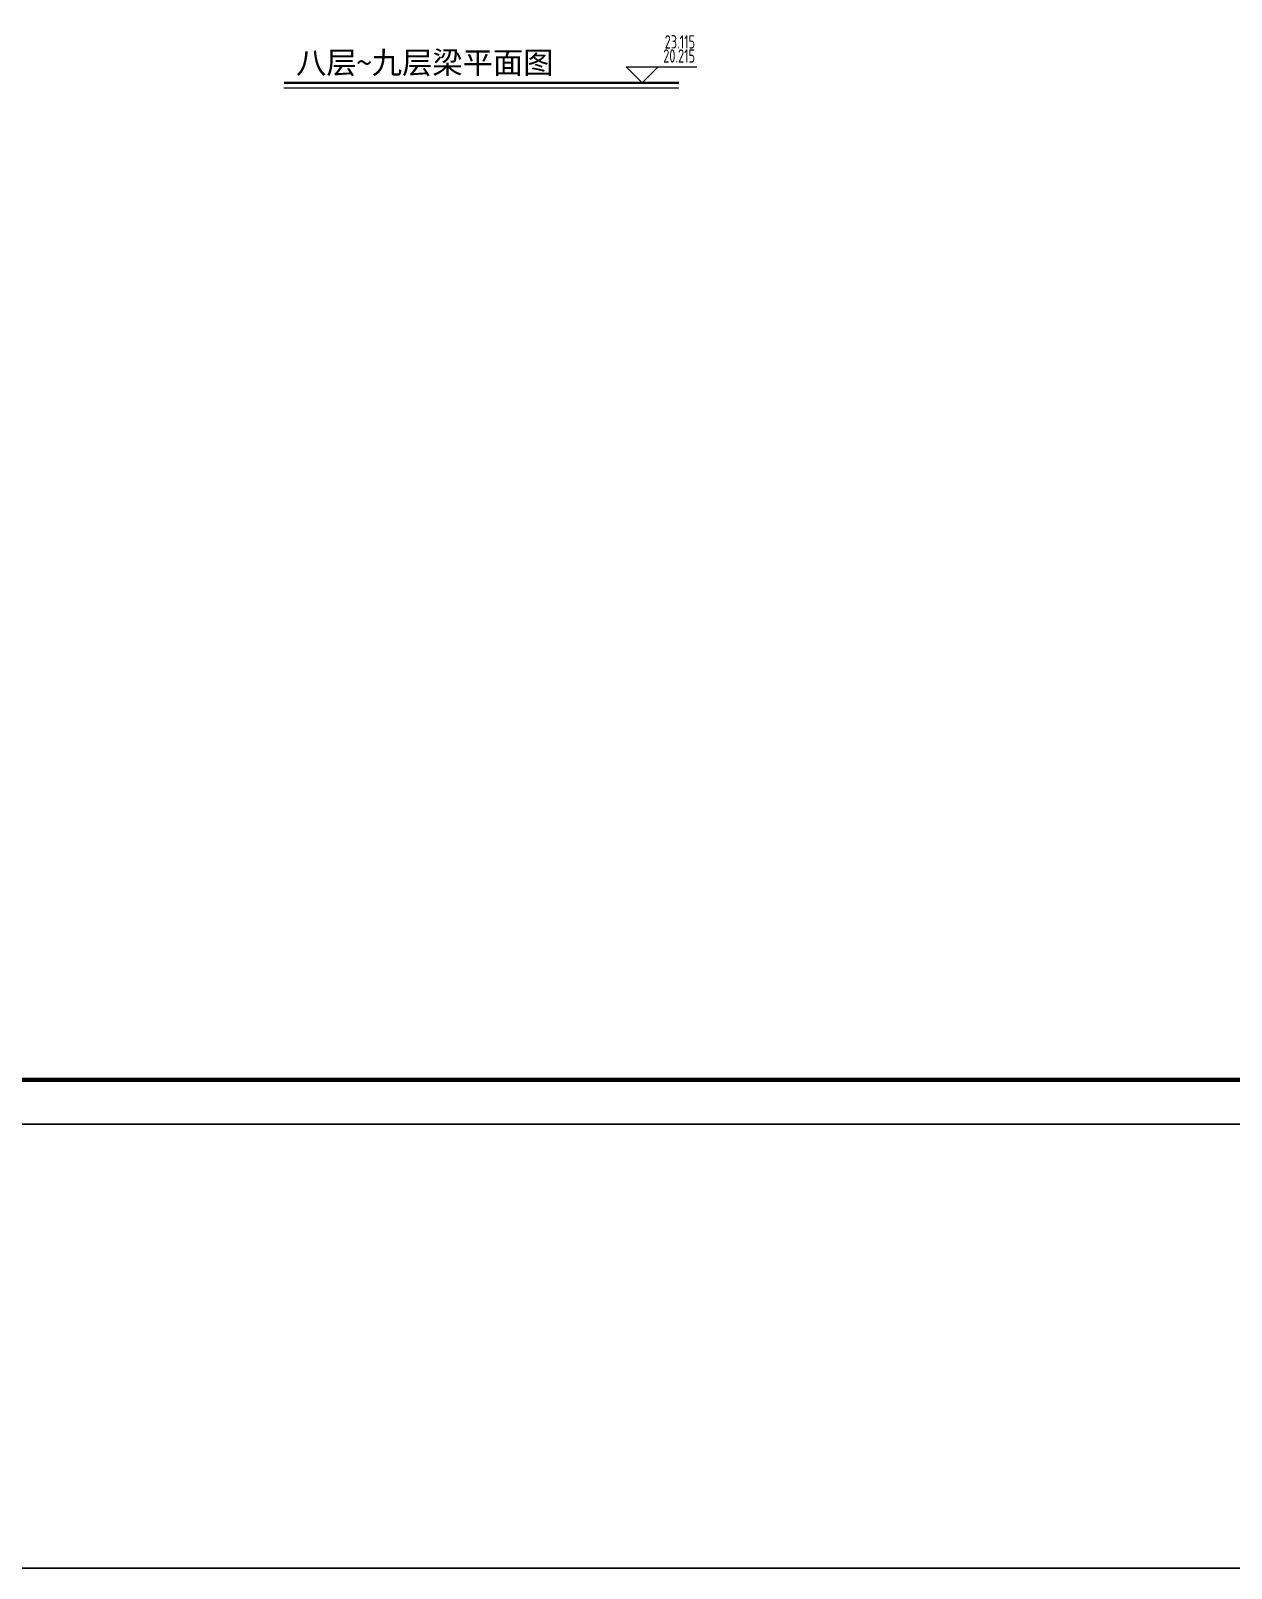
# Model space of a CAD drawing. Extents: x 393367 to 3005760, y 4998 to 826018.
# Drawn here: x 2665069 to 2692100, y 309762 to 344385 of the extents above; entities that cross this region are included whole.
import ezdxf
from ezdxf.enums import TextEntityAlignment as Align

# ---------------------------------------------------------------- set-up
doc = ezdxf.new("R2010")
doc.units = 0
doc.header["$LTSCALE"] = 1000
doc.layers.get('0').update_dxf_attribs({"linetype": 'CONTINUOUS'})
for name, color, linetype in [('-TK', 7, 'CONTINUOUS'), ('S-引出线', 40, 'CONTINUOUS'), ('S-文字', 7, 'CONTINUOUS'), ('S-标高', 3, 'CONTINUOUS')]:
    doc.layers.add(name, color=color, linetype=linetype)
doc.layers.add('yichutu', color=7, linetype='CONTINUOUS', true_color=0xffffff, plot=False)
doc.styles.add('-宋体', font='')
doc.styles.add('TSSD_Label', font='Tssdeng.shx', dxfattribs={"width": 0.7, "bigfont": 'hztxt.shx'})
doc.styles.get('-宋体').set_extended_font_data('SimSun')

# ---------------------------------------------------------------- blocks, each defined once
blk = doc.blocks.new('A1')
blk.add_lwpolyline([(0, 59400), (0, 0), (84100, 0), (84100, 59400)], close=True)
at = {"const_width": 100}
blk.add_lwpolyline([(2500, 58400), (2500, 1000), (83100, 1000), (83100, 58400)], close=True, dxfattribs=at)
blk = doc.blocks.new('yct-841-594-84100-59400-100-1000')
at = {"layer": 'yichutu', "color": 7, "true_color": 0xffffff}
blk.add_lwpolyline([(0, 0), (0, 59400), (84100, 59400), (84100, 0)], close=True, dxfattribs=at)

msp = doc.modelspace()

# ---------------------------------------------------------------- linework, layer by layer
at = {"layer": 'S-引出线', "color": 3, "const_width": 56}
msp.add_lwpolyline([(2670770.6142, 343212.00311), (2679663.52805, 343212.00311)], dxfattribs=at)
at = {"layer": 'S-引出线', "color": 3}
msp.add_lwpolyline([(2670770.6142, 343100.00311), (2679663.52805, 343100.00311)], dxfattribs=at)
at = {"layer": 'S-标高'}
for p, q in [((2678833.11757, 343212.00311), (2678473.11757, 343572.00311)), ((2678473.11757, 343572.00311), (2680067.07227, 343572.00311)), ((2678833.11757, 343212.00311), (2679193.11757, 343572.00311))]:
    msp.add_line(p, q, dxfattribs=at)

# ---------------------------------------------------------------- block references
at = {"layer": '-TK'}
for p in [(2635031.48405, 319762.12225), (2635031.48405, 250362.12225)]:
    msp.add_blockref('A1', p, dxfattribs=at)
at = {"layer": 'yichutu'}
for p in [(2635031.48405, 319762.12225), (2635031.48405, 250362.12225)]:
    msp.add_blockref('yct-841-594-84100-59400-100-1000', p, dxfattribs=at)

# ---------------------------------------------------------------- texts
at = {"layer": 'S-文字', "style": '-宋体'}
msp.add_text('八层~九层梁平面图', height=500, dxfattribs=at).set_placement((2671043.09684, 343418.51787))
at = {"layer": 'S-标高', "style": 'TSSD_Label', "width": 0.7}
for s, p in [('23.115', (2680027.22998, 343895.03871)), ('20.215', (2680027.22998, 343577.41176))]:
    msp.add_text(s, height=300, dxfattribs=at).set_placement(p, align=Align.BOTTOM_RIGHT)

doc.saveas('drawing.dxf')
